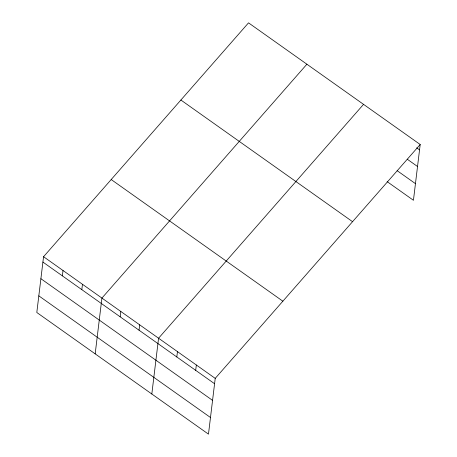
<?xml version="1.0" encoding="UTF-8"?>
<svg xmlns="http://www.w3.org/2000/svg" width="457" height="457" viewBox="0 0 457 457"><rect width="100%" height="100%" fill="white"/><g stroke="black" fill="none" stroke-linecap="round" stroke-linejoin="round"><path stroke-width="0.69" d="M43.558 256.714L36.806 312.491L208.472 434.15L215.224 378.373L420.194 144.509L248.528 22.85L43.558 256.714L215.224 378.373M62.363 275.857L63.009 270.504M81.82 289.647L82.466 284.294M95.176 353.855L101.922 298.078L306.893 64.214M120.157 316.815L120.808 311.463M139.042 330.2L139.688 324.847M151.821 394.003L158.573 338.226L363.543 104.362M176.808 356.968L177.459 351.61M195.693 370.347L196.339 364.994M420.194 144.509L413.442 200.286L387.125 181.629M416.687 147.84L419.549 149.867M407.233 159.207L417.532 166.502M397.144 170.672L415.459 183.645M180.886 100.026L352.553 221.685M111.194 179.538L282.866 301.197M42.907 262.072L214.579 383.731M40.896 278.707L212.562 400.372M38.816 295.85L210.488 417.509"/></g></svg>
